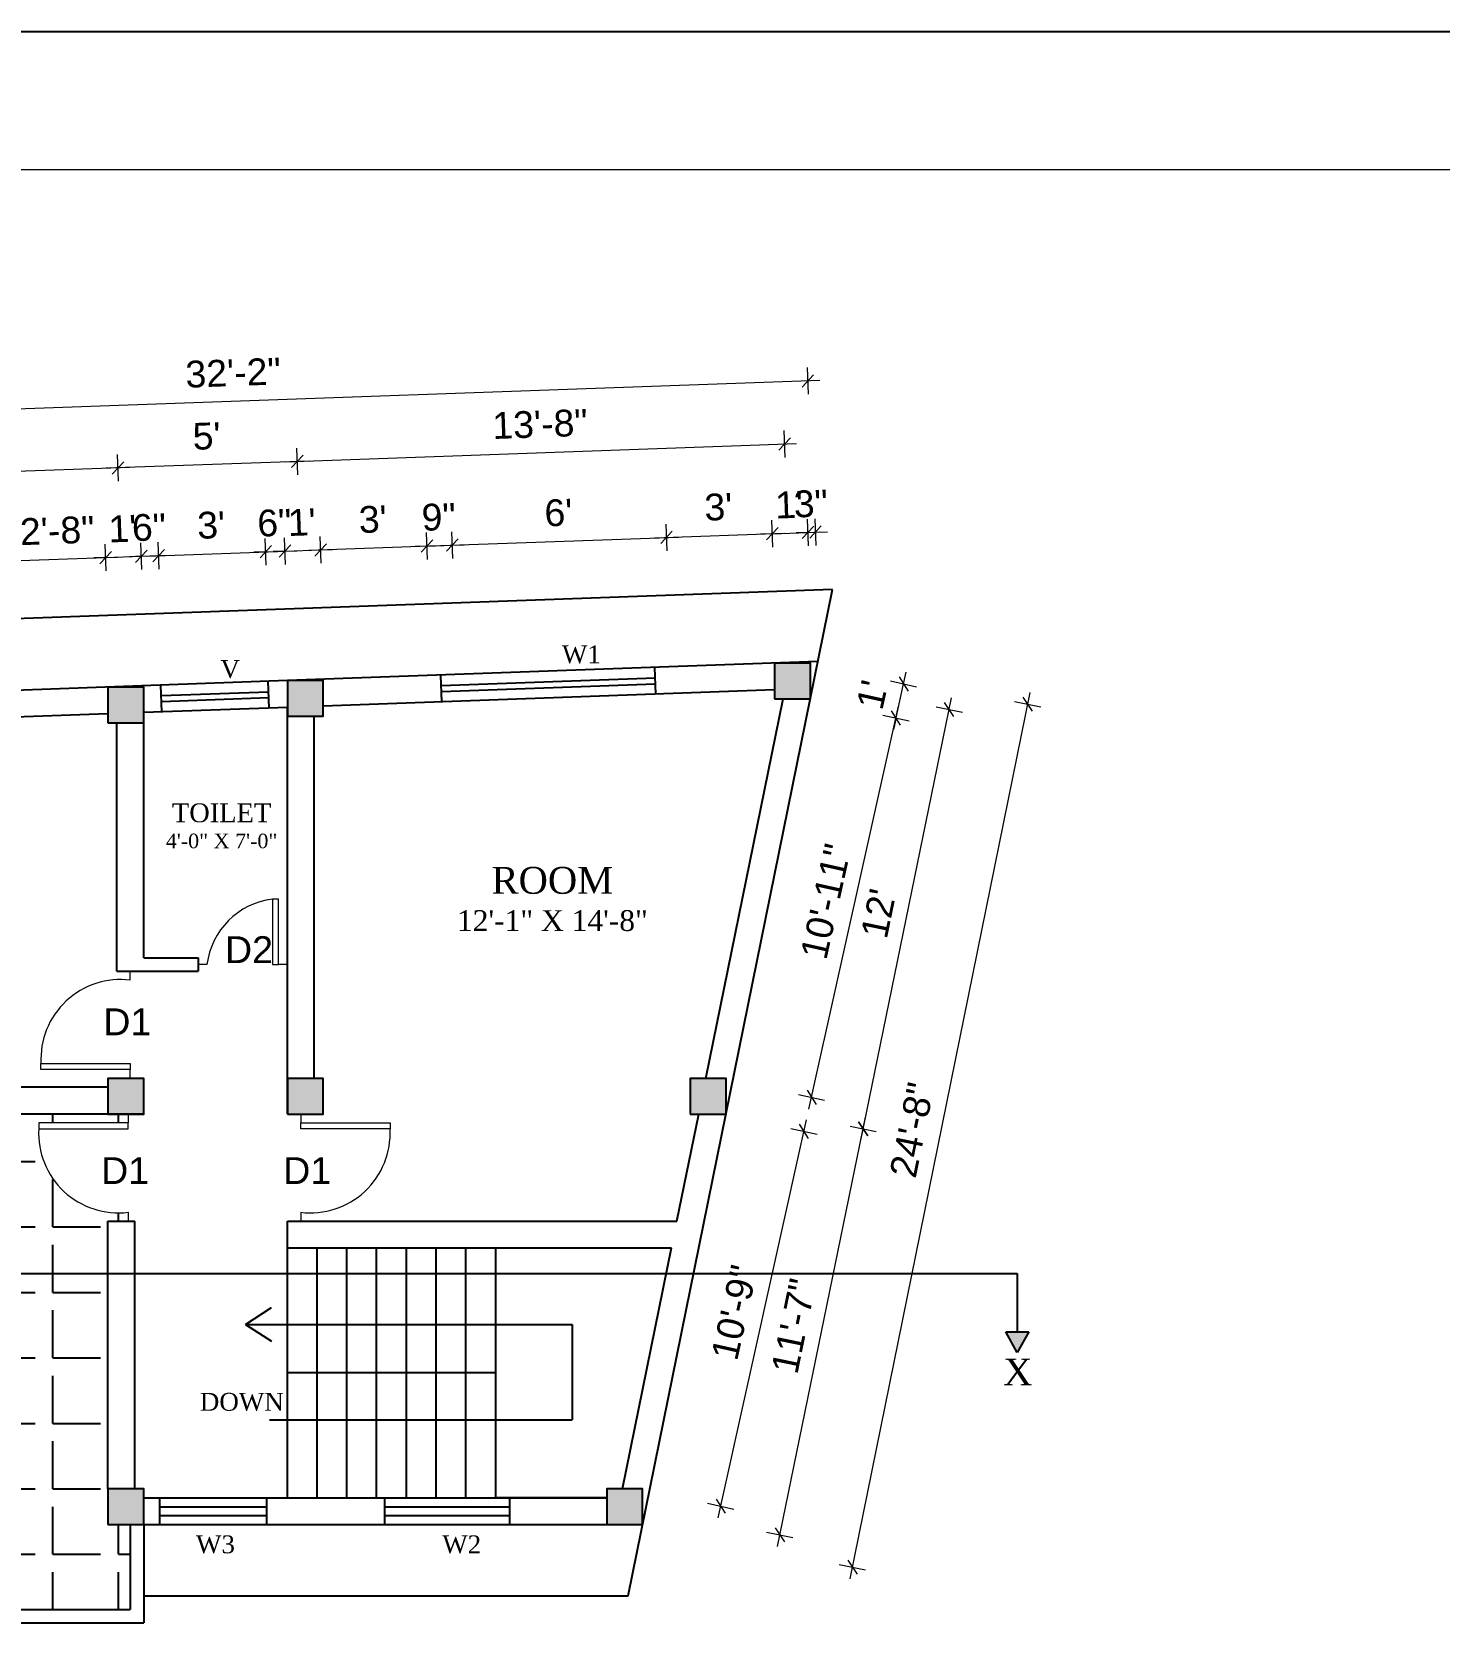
# Model space of a CAD drawing. Header units: inches. Extents: x -14619 to 1971361, y -855114 to -978.
# Drawn here: x 23632 to 24104, y -7877 to -7342 of the extents above; entities that cross this region are included whole.
import ezdxf
from ezdxf.enums import TextEntityAlignment as Align

# ---------------------------------------------------------------- set-up
doc = ezdxf.new("R2010")
doc.units = ezdxf.units.IN
doc.header["$LTSCALE"] = 0.5
doc.header["$MEASUREMENT"] = 0
doc.header["$PDMODE"] = 66
for name, color, linetype, lineweight in [('A_Title Text', 105, 'Continuous', 60), ('ELE1', 3, 'Continuous', 9), ('ELEVATION', 85, 'Continuous', 9), ('steps', 253, 'Continuous', 20), ('Toilet', 7, 'Continuous', 25)]:
    doc.layers.add(name, color=color, linetype=linetype, lineweight=lineweight)
doc.styles.add('arial', font='arial.ttf')
doc.styles.get("Standard").update_dxf_attribs({"font": 'arial.ttf'})
doc.dimstyles.new('Sudeep', dxfattribs={"dimtxt": 6, "dimasz": 4, "dimexe": 4.5, "dimexo": 4.5, "dimgap": 5, "dimtad": 1, "dimdec": 0, "dimlunit": 4, "dimtxsty": 'arial', "dimblk": 'OBLIQUE', "dimcen": 250, "dimdle": 4, "dimclrd": 86, "dimclre": 5, "dimclrt": 1, "dimadec": 0, "dimazin": 0, "dimtfac": 1, "dimtdec": 0, "dimtix": 1, "dimtmove": 1, "dimatfit": 3, "dimldrblk": 'OBLIQUE', "dimfxl": 4.5, "dimfxlon": 1, "dimfrac": 2, "dimlwd": 15, "dimlwe": 13, "dimarcsym": 0})

# ---------------------------------------------------------------- blocks, each defined once
blk = doc.blocks.new('_Oblique')
at = {"color": 0, "linetype": 'ByBlock', "lineweight": -2}
blk.add_line((-0.5, -0.5), (0.5, 0.5), dxfattribs=at)
blk = doc.blocks.new('*D825')
at = {"layer": 'A_Title Text', "color": 5, "lineweight": 13, "transparency": 16777216}
for p, q in [((23624.73, -7524.65), (23624.41, -7515.66)), ((23656.58, -7523.51), (23656.26, -7514.52))]:
    blk.add_line(p, q, dxfattribs=at)
at = {"layer": 'A_Title Text', "color": 86, "lineweight": 15, "transparency": 16777216}
for p, q in [((23624.57, -7520.15), (23656.42, -7519.01)), ((23656.42, -7519.01), (23660.42, -7518.87)), ((23624.57, -7520.15), (23620.57, -7520.3))]:
    blk.add_line(p, q, dxfattribs=at)
at = {"layer": 'Defpoints', "color": 0, "transparency": 16777216}
for p in [(23656.42, -7519.01), (23625.36, -7542.3), (23657.21, -7541.16)]:
    blk.add_point(p, dxfattribs=at)
at = {"layer": 'A_Title Text', "color": 86, "lineweight": 15, "transparency": 16777216, "xscale": 4, "yscale": 4, "zscale": 4}
for p, rotation in [((23624.57, -7520.15), 2.049254323207768), ((23656.42, -7519.01), 182.0492543232077)]:
    blk.add_blockref('_Oblique', p, dxfattribs=dict(at, rotation=rotation))
at = {"layer": 'A_Title Text', "color": 1, "transparency": 16777216, "insert": (23640.15, -7509.99), "char_height": 9, "attachment_point": 5, "rotation": 2.0493, "style": 'arial'}
blk.add_mtext('2\'-8"', dxfattribs=at)
blk = doc.blocks.new('*D826')
at = {"layer": 'A_Title Text', "color": 86, "lineweight": 15, "transparency": 16777216}
for p, q in [((23656.42, -7519.01), (23652.42, -7519.16)), ((23656.42, -7519.01), (23668.4, -7518.58)), ((23668.4, -7518.58), (23672.4, -7518.44))]:
    blk.add_line(p, q, dxfattribs=at)
at = {"layer": 'A_Title Text', "color": 5, "lineweight": 13, "transparency": 16777216}
for p, q in [((23656.58, -7523.51), (23656.26, -7514.52)), ((23668.56, -7523.08), (23668.24, -7514.09))]:
    blk.add_line(p, q, dxfattribs=at)
at = {"layer": 'Defpoints', "color": 0, "transparency": 16777216}
for p in [(23668.4, -7518.58), (23657.21, -7541.16), (23669.21, -7541.16)]:
    blk.add_point(p, dxfattribs=at)
at = {"layer": 'A_Title Text', "color": 86, "lineweight": 15, "transparency": 16777216, "xscale": 4, "yscale": 4, "zscale": 4}
for p, rotation in [((23656.42, -7519.01), 2.049254323207768), ((23668.4, -7518.58), 182.0492543232077)]:
    blk.add_blockref('_Oblique', p, dxfattribs=dict(at, rotation=rotation))
at = {"layer": 'A_Title Text', "color": 1, "transparency": 16777216, "insert": (23662.07, -7509.29), "char_height": 9, "attachment_point": 5, "rotation": 2.0493, "style": 'arial'}
blk.add_mtext("1'", dxfattribs=at)
blk = doc.blocks.new('*D827')
at = {"layer": 'A_Title Text', "color": 86, "lineweight": 15, "transparency": 16777216}
for p, q in [((23668.4, -7518.58), (23664.41, -7518.73)), ((23668.4, -7518.58), (23674.23, -7518.38)), ((23674.23, -7518.38), (23678.23, -7518.23))]:
    blk.add_line(p, q, dxfattribs=at)
at = {"layer": 'A_Title Text', "color": 5, "lineweight": 13, "transparency": 16777216}
for p, q in [((23668.56, -7523.08), (23668.24, -7514.09)), ((23674.39, -7522.87), (23674.07, -7513.88))]:
    blk.add_line(p, q, dxfattribs=at)
at = {"layer": 'Defpoints', "color": 0, "transparency": 16777216}
for p in [(23674.23, -7518.38), (23675.02, -7540.52), (23669.21, -7541.16)]:
    blk.add_point(p, dxfattribs=at)
at = {"layer": 'A_Title Text', "color": 86, "lineweight": 15, "transparency": 16777216, "xscale": 4, "yscale": 4, "zscale": 4}
for p, rotation in [((23668.4, -7518.58), 2.049254323207768), ((23674.23, -7518.38), 182.0492543232077)]:
    blk.add_blockref('_Oblique', p, dxfattribs=dict(at, rotation=rotation))
at = {"layer": 'A_Title Text', "color": 1, "transparency": 16777216, "insert": (23670.97, -7508.89), "char_height": 9, "attachment_point": 5, "rotation": 2.0493, "style": 'arial'}
blk.add_mtext('6"', dxfattribs=at)
blk = doc.blocks.new('*D828')
at = {"layer": 'A_Title Text', "color": 5, "lineweight": 13, "transparency": 16777216}
for p, q in [((23710.37, -7521.59), (23710.05, -7512.59)), ((23674.39, -7522.87), (23674.07, -7513.88))]:
    blk.add_line(p, q, dxfattribs=at)
at = {"layer": 'A_Title Text', "color": 86, "lineweight": 15, "transparency": 16777216}
blk.add_line((23670.23, -7518.52), (23714.21, -7516.95), dxfattribs=at)
at = {"layer": 'Defpoints', "color": 0, "transparency": 16777216}
for p in [(23710.21, -7517.09), (23675.02, -7540.52), (23711, -7539.23)]:
    blk.add_point(p, dxfattribs=at)
at = {"layer": 'A_Title Text', "color": 86, "lineweight": 15, "transparency": 16777216, "xscale": 4, "yscale": 4, "zscale": 4}
for p, rotation in [((23674.23, -7518.38), 182.0492543232077), ((23710.21, -7517.09), 2.049254323207739)]:
    blk.add_blockref('_Oblique', p, dxfattribs=dict(at, rotation=rotation))
at = {"layer": 'A_Title Text', "color": 1, "transparency": 16777216, "insert": (23691.88, -7508.14), "char_height": 9, "attachment_point": 5, "rotation": 2.0493, "style": 'arial'}
blk.add_mtext("3'", dxfattribs=at)
blk = doc.blocks.new('*D829')
at = {"layer": 'A_Title Text', "color": 5, "lineweight": 13, "transparency": 16777216}
for p, q in [((23710.37, -7521.59), (23710.05, -7512.59)), ((23716.82, -7521.35), (23716.5, -7512.36))]:
    blk.add_line(p, q, dxfattribs=at)
at = {"layer": 'A_Title Text', "color": 86, "lineweight": 15, "transparency": 16777216}
for p, q in [((23710.21, -7517.09), (23706.21, -7517.23)), ((23710.21, -7517.09), (23716.66, -7516.86)), ((23716.66, -7516.86), (23720.66, -7516.71))]:
    blk.add_line(p, q, dxfattribs=at)
at = {"layer": 'Defpoints', "color": 0, "transparency": 16777216}
for p in [(23716.66, -7516.86), (23711, -7539.23), (23717.46, -7539)]:
    blk.add_point(p, dxfattribs=at)
at = {"layer": 'A_Title Text', "color": 86, "lineweight": 15, "transparency": 16777216, "xscale": 4, "yscale": 4, "zscale": 4}
for p, rotation in [((23710.21, -7517.09), 2.049254323207768), ((23716.66, -7516.86), 182.0492543232077)]:
    blk.add_blockref('_Oblique', p, dxfattribs=dict(at, rotation=rotation))
at = {"layer": 'A_Title Text', "color": 1, "transparency": 16777216, "insert": (23713.09, -7507.38), "char_height": 9, "attachment_point": 5, "rotation": 2.0493, "style": 'arial'}
blk.add_mtext('6"', dxfattribs=at)
blk = doc.blocks.new('*D830')
at = {"layer": 'A_Title Text', "color": 5, "lineweight": 13, "transparency": 16777216}
for p, q in [((23716.82, -7521.35), (23716.5, -7512.36)), ((23728.81, -7520.93), (23728.49, -7511.93))]:
    blk.add_line(p, q, dxfattribs=at)
at = {"layer": 'A_Title Text', "color": 86, "lineweight": 15, "transparency": 16777216}
for p, q in [((23716.66, -7516.86), (23712.67, -7517)), ((23716.66, -7516.86), (23728.65, -7516.43)), ((23728.65, -7516.43), (23732.65, -7516.29))]:
    blk.add_line(p, q, dxfattribs=at)
at = {"layer": 'Defpoints', "color": 0, "transparency": 16777216}
for p in [(23728.65, -7516.43), (23717.46, -7539), (23729.46, -7539)]:
    blk.add_point(p, dxfattribs=at)
at = {"layer": 'A_Title Text', "color": 86, "lineweight": 15, "transparency": 16777216, "xscale": 4, "yscale": 4, "zscale": 4}
for p, rotation in [((23716.66, -7516.86), 2.049254323207768), ((23728.65, -7516.43), 182.0492543232077)]:
    blk.add_blockref('_Oblique', p, dxfattribs=dict(at, rotation=rotation))
at = {"layer": 'A_Title Text', "color": 1, "transparency": 16777216, "insert": (23722.32, -7507.13), "char_height": 9, "attachment_point": 5, "rotation": 2.0493, "style": 'arial'}
blk.add_mtext("1'", dxfattribs=at)
blk = doc.blocks.new('*D831')
at = {"layer": 'A_Title Text', "color": 5, "lineweight": 13, "transparency": 16777216}
for p, q in [((23728.81, -7520.93), (23728.49, -7511.93)), ((23764.55, -7519.65), (23764.23, -7510.65))]:
    blk.add_line(p, q, dxfattribs=at)
at = {"layer": 'A_Title Text', "color": 86, "lineweight": 15, "transparency": 16777216}
blk.add_line((23724.65, -7516.57), (23768.39, -7515.01), dxfattribs=at)
at = {"layer": 'Defpoints', "color": 0, "transparency": 16777216}
for p in [(23764.39, -7515.15), (23729.46, -7539), (23765.18, -7537.3)]:
    blk.add_point(p, dxfattribs=at)
at = {"layer": 'A_Title Text', "color": 86, "lineweight": 15, "transparency": 16777216, "xscale": 4, "yscale": 4, "zscale": 4}
for p, rotation in [((23764.39, -7515.15), 2.049254323207739), ((23728.65, -7516.43), 182.0492543232077)]:
    blk.add_blockref('_Oblique', p, dxfattribs=dict(at, rotation=rotation))
at = {"layer": 'A_Title Text', "color": 1, "transparency": 16777216, "insert": (23746.17, -7506.2), "char_height": 9, "attachment_point": 5, "rotation": 2.0493, "style": 'arial'}
blk.add_mtext("3'", dxfattribs=at)
blk = doc.blocks.new('*D810')
at = {"layer": 'A_Title Text', "color": 5, "lineweight": 13, "transparency": 16777216}
for p, q in [((23764.55, -7519.65), (23764.23, -7510.65)), ((23773.05, -7519.34), (23772.73, -7510.35))]:
    blk.add_line(p, q, dxfattribs=at)
at = {"layer": 'A_Title Text', "color": 86, "lineweight": 15, "transparency": 16777216}
for p, q in [((23764.39, -7515.15), (23760.39, -7515.29)), ((23764.39, -7515.15), (23772.89, -7514.85)), ((23772.89, -7514.85), (23776.89, -7514.7))]:
    blk.add_line(p, q, dxfattribs=at)
at = {"layer": 'Defpoints', "color": 0, "transparency": 16777216}
for p in [(23772.89, -7514.85), (23765.18, -7537.3), (23773.69, -7537.3)]:
    blk.add_point(p, dxfattribs=at)
at = {"layer": 'A_Title Text', "color": 86, "lineweight": 15, "transparency": 16777216, "xscale": 4, "yscale": 4, "zscale": 4}
for p, rotation in [((23764.39, -7515.15), 2.049254323207768), ((23772.89, -7514.85), 182.0492543232077)]:
    blk.add_blockref('_Oblique', p, dxfattribs=dict(at, rotation=rotation))
at = {"layer": 'A_Title Text', "color": 1, "transparency": 16777216, "insert": (23768.3, -7505.41), "char_height": 9, "attachment_point": 5, "rotation": 2.0493, "style": 'arial'}
blk.add_mtext('9"', dxfattribs=at)
blk = doc.blocks.new('*D811')
at = {"layer": 'A_Title Text', "color": 5, "lineweight": 13, "transparency": 16777216}
for p, q in [((23845, -7516.77), (23844.68, -7507.77)), ((23773.05, -7519.34), (23772.73, -7510.35))]:
    blk.add_line(p, q, dxfattribs=at)
at = {"layer": 'A_Title Text', "color": 86, "lineweight": 15, "transparency": 16777216}
blk.add_line((23768.89, -7514.99), (23848.84, -7512.13), dxfattribs=at)
at = {"layer": 'Defpoints', "color": 0, "transparency": 16777216}
for p in [(23844.84, -7512.27), (23845.64, -7534.42), (23773.69, -7537.3)]:
    blk.add_point(p, dxfattribs=at)
at = {"layer": 'A_Title Text', "color": 86, "lineweight": 15, "transparency": 16777216, "xscale": 4, "yscale": 4, "zscale": 4}
for p, rotation in [((23772.89, -7514.85), 182.0492543232077), ((23844.84, -7512.27), 2.049254323207739)]:
    blk.add_blockref('_Oblique', p, dxfattribs=dict(at, rotation=rotation))
at = {"layer": 'A_Title Text', "color": 1, "transparency": 16777216, "insert": (23808.52, -7503.97), "char_height": 9, "attachment_point": 5, "rotation": 2.0493, "style": 'arial'}
blk.add_mtext("6'", dxfattribs=at)
blk = doc.blocks.new('*D812')
at = {"layer": 'A_Title Text', "color": 5, "lineweight": 13, "transparency": 16777216}
for p, q in [((23845, -7516.77), (23844.68, -7507.77)), ((23880.53, -7515.5), (23880.21, -7506.5))]:
    blk.add_line(p, q, dxfattribs=at)
at = {"layer": 'A_Title Text', "color": 86, "lineweight": 15, "transparency": 16777216}
blk.add_line((23840.85, -7512.41), (23884.37, -7510.86), dxfattribs=at)
at = {"layer": 'Defpoints', "color": 0, "transparency": 16777216}
for p in [(23880.37, -7511), (23845.64, -7534.42), (23881.16, -7533.14)]:
    blk.add_point(p, dxfattribs=at)
at = {"layer": 'A_Title Text', "color": 86, "lineweight": 15, "transparency": 16777216, "xscale": 4, "yscale": 4, "zscale": 4}
for p, rotation in [((23844.84, -7512.27), 182.0492543232077), ((23880.37, -7511), 2.049254323207739)]:
    blk.add_blockref('_Oblique', p, dxfattribs=dict(at, rotation=rotation))
at = {"layer": 'A_Title Text', "color": 1, "transparency": 16777216, "insert": (23862.26, -7502.04), "char_height": 9, "attachment_point": 5, "rotation": 2.0493, "style": 'arial'}
blk.add_mtext("3'", dxfattribs=at)
blk = doc.blocks.new('*D813')
at = {"layer": 'A_Title Text', "color": 5, "lineweight": 13, "transparency": 16777216}
for p, q in [((23880.53, -7515.5), (23880.21, -7506.5)), ((23892.51, -7515.07), (23892.19, -7506.07))]:
    blk.add_line(p, q, dxfattribs=at)
at = {"layer": 'A_Title Text', "color": 86, "lineweight": 15, "transparency": 16777216}
for p, q in [((23880.37, -7511), (23876.37, -7511.14)), ((23880.37, -7511), (23892.35, -7510.57)), ((23892.35, -7510.57), (23896.35, -7510.43))]:
    blk.add_line(p, q, dxfattribs=at)
at = {"layer": 'Defpoints', "color": 0, "transparency": 16777216}
for p in [(23892.35, -7510.57), (23881.16, -7533.14), (23893.16, -7533.14)]:
    blk.add_point(p, dxfattribs=at)
at = {"layer": 'A_Title Text', "color": 86, "lineweight": 15, "transparency": 16777216, "xscale": 4, "yscale": 4, "zscale": 4}
for p, rotation in [((23880.37, -7511), 2.049254323207768), ((23892.35, -7510.57), 182.0492543232077)]:
    blk.add_blockref('_Oblique', p, dxfattribs=dict(at, rotation=rotation))
at = {"layer": 'A_Title Text', "color": 1, "transparency": 16777216, "insert": (23886.02, -7501.27), "char_height": 9, "attachment_point": 5, "rotation": 2.0493, "style": 'arial'}
blk.add_mtext("1'", dxfattribs=at)
blk = doc.blocks.new('*D814')
at = {"layer": 'A_Title Text', "color": 5, "lineweight": 13, "transparency": 16777216}
for p, q in [((23892.51, -7515.07), (23892.19, -7506.07)), ((23895.07, -7514.98), (23894.75, -7505.98))]:
    blk.add_line(p, q, dxfattribs=at)
at = {"layer": 'A_Title Text', "color": 86, "lineweight": 15, "transparency": 16777216}
for p, q in [((23892.35, -7510.57), (23888.36, -7510.71)), ((23892.35, -7510.57), (23894.91, -7510.48)), ((23894.91, -7510.48), (23898.91, -7510.34))]:
    blk.add_line(p, q, dxfattribs=at)
at = {"layer": 'Defpoints', "color": 0, "transparency": 16777216}
for p in [(23894.91, -7510.48), (23893.16, -7533.14), (23895.7, -7532.63)]:
    blk.add_point(p, dxfattribs=at)
at = {"layer": 'A_Title Text', "color": 86, "lineweight": 15, "transparency": 16777216, "xscale": 4, "yscale": 4, "zscale": 4}
for p, rotation in [((23894.91, -7510.48), 182.0492543232077), ((23892.35, -7510.57), 2.049254323207768)]:
    blk.add_blockref('_Oblique', p, dxfattribs=dict(at, rotation=rotation))
at = {"layer": 'A_Title Text', "color": 1, "transparency": 16777216, "insert": (23893.29, -7500.93), "char_height": 9, "attachment_point": 5, "rotation": 2.0493, "style": 'arial'}
blk.add_mtext('3"', dxfattribs=at)
blk = doc.blocks.new('*D817')
at = {"layer": 'A_Title Text', "color": 86, "lineweight": 15, "transparency": 16777216}
blk.add_line((23896.33, -7459.5), (23502.83, -7473.58), dxfattribs=at)
at = {"layer": 'A_Title Text', "color": 5, "lineweight": 13, "transparency": 16777216}
for p, q in [((23892.49, -7464.14), (23892.17, -7455.15)), ((23506.99, -7477.94), (23506.67, -7468.94))]:
    blk.add_line(p, q, dxfattribs=at)
at = {"layer": 'Defpoints', "color": 0, "transparency": 16777216}
for p in [(23506.83, -7473.44), (23895.7, -7553.99), (23510.21, -7567.79)]:
    blk.add_point(p, dxfattribs=at)
at = {"layer": 'A_Title Text', "color": 86, "lineweight": 15, "transparency": 16777216, "xscale": 4, "yscale": 4, "zscale": 4}
for p, rotation in [((23892.33, -7459.65), 2.04925432320521), ((23506.83, -7473.44), 182.0492543232052)]:
    blk.add_blockref('_Oblique', p, dxfattribs=dict(at, rotation=rotation))
at = {"layer": 'A_Title Text', "color": 1, "transparency": 16777216, "insert": (23699.24, -7456.95), "char_height": 9, "attachment_point": 5, "rotation": 2.0493, "style": 'arial'}
blk.add_mtext('32\'-2"', dxfattribs=at)
blk = doc.blocks.new('*D818')
at = {"layer": 'A_Title Text', "color": 86, "lineweight": 15, "transparency": 16777216}
blk.add_line((23882.07, -7851.36), (23911.69, -7707.08), dxfattribs=at)
at = {"layer": 'A_Title Text', "color": 5, "lineweight": 13, "transparency": 16777216}
for p, q in [((23906.48, -7710.09), (23915.29, -7711.9)), ((23878.46, -7846.53), (23887.28, -7848.34))]:
    blk.add_line(p, q, dxfattribs=at)
at = {"layer": 'Defpoints', "color": 0, "transparency": 16777216}
for p in [(23864.83, -7701.54), (23910.88, -7711), (23836.81, -7837.98)]:
    blk.add_point(p, dxfattribs=at)
at = {"layer": 'A_Title Text', "color": 86, "lineweight": 15, "transparency": 16777216, "xscale": 4, "yscale": 4, "zscale": 4}
for p, rotation in [((23910.88, -7711), 78.3974541054745), ((23882.87, -7847.44), 258.3974541054745)]:
    blk.add_blockref('_Oblique', p, dxfattribs=dict(at, rotation=rotation))
at = {"layer": 'A_Title Text', "color": 1, "transparency": 16777216, "insert": (23887.55, -7777.3), "char_height": 9, "attachment_point": 5, "rotation": 78.3975, "style": 'arial'}
blk.add_mtext('11\'-7"', dxfattribs=at)
blk = doc.blocks.new('*D819')
at = {"layer": 'A_Title Text', "color": 86, "lineweight": 15, "transparency": 16777216}
blk.add_line((23862.14, -7841.71), (23891.89, -7707.96), dxfattribs=at)
at = {"layer": 'A_Title Text', "color": 5, "lineweight": 13, "transparency": 16777216}
for p, q in [((23886.63, -7710.89), (23895.41, -7712.84)), ((23858.61, -7836.83), (23867.4, -7838.78))]:
    blk.add_line(p, q, dxfattribs=at)
at = {"layer": 'Defpoints', "color": 0, "transparency": 16777216}
for p in [(23864.83, -7706.04), (23891.02, -7711.87), (23836.81, -7831.98)]:
    blk.add_point(p, dxfattribs=at)
at = {"layer": 'A_Title Text', "color": 86, "lineweight": 15, "transparency": 16777216, "xscale": 4, "yscale": 4, "zscale": 4}
for p, rotation in [((23891.02, -7711.87), 77.45958367806239), ((23863, -7837.81), 257.4595836780624)]:
    blk.add_blockref('_Oblique', p, dxfattribs=dict(at, rotation=rotation))
at = {"layer": 'A_Title Text', "color": 1, "transparency": 16777216, "insert": (23867.65, -7772.75), "char_height": 9, "attachment_point": 5, "rotation": 77.4596, "style": 'arial'}
blk.add_mtext('10\'-9"', dxfattribs=at)
blk = doc.blocks.new('*D820')
at = {"layer": 'A_Title Text', "color": 86, "lineweight": 15, "transparency": 16777216}
blk.add_line((23892.69, -7704.34), (23922.8, -7569.01), dxfattribs=at)
at = {"layer": 'A_Title Text', "color": 5, "lineweight": 13, "transparency": 16777216}
for p, q in [((23917.53, -7571.93), (23926.32, -7573.89)), ((23889.17, -7699.46), (23897.95, -7701.41))]:
    blk.add_line(p, q, dxfattribs=at)
at = {"layer": 'Defpoints', "color": 0, "transparency": 16777216}
for p in [(23893.16, -7566.51), (23921.93, -7572.91), (23864.83, -7694.04)]:
    blk.add_point(p, dxfattribs=at)
at = {"layer": 'A_Title Text', "color": 86, "lineweight": 15, "transparency": 16777216, "xscale": 4, "yscale": 4, "zscale": 4}
for p, rotation in [((23921.93, -7572.91), 77.45958367806517), ((23893.56, -7700.43), 257.4595836780651)]:
    blk.add_blockref('_Oblique', p, dxfattribs=dict(at, rotation=rotation))
at = {"layer": 'A_Title Text', "color": 1, "transparency": 16777216, "insert": (23898.38, -7634.59), "char_height": 9, "attachment_point": 5, "rotation": 77.4596, "style": 'arial'}
blk.add_mtext('10\'-11"', dxfattribs=at)
blk = doc.blocks.new('*D821')
at = {"layer": 'A_Title Text', "color": 5, "lineweight": 13, "transparency": 16777216}
for p, q in [((23920.08, -7560.5), (23928.86, -7562.45)), ((23917.53, -7571.93), (23926.32, -7573.89))]:
    blk.add_line(p, q, dxfattribs=at)
at = {"layer": 'A_Title Text', "color": 86, "lineweight": 15, "transparency": 16777216}
for p, q in [((23921.93, -7572.91), (23924.47, -7561.48)), ((23924.47, -7561.48), (23925.34, -7557.57)), ((23921.93, -7572.91), (23921.06, -7576.81))]:
    blk.add_line(p, q, dxfattribs=at)
at = {"layer": 'Defpoints', "color": 0, "transparency": 16777216}
for p in [(23893.16, -7554.51), (23924.47, -7561.48), (23893.16, -7566.51)]:
    blk.add_point(p, dxfattribs=at)
at = {"layer": 'A_Title Text', "color": 86, "lineweight": 15, "transparency": 16777216, "xscale": 4, "yscale": 4, "zscale": 4}
for p, rotation in [((23924.47, -7561.48), 257.4595836780651), ((23921.93, -7572.91), 77.45958367806517)]:
    blk.add_blockref('_Oblique', p, dxfattribs=dict(at, rotation=rotation))
at = {"layer": 'A_Title Text', "color": 1, "transparency": 16777216, "insert": (23913.91, -7565.13), "char_height": 9, "attachment_point": 5, "rotation": 77.4596, "style": 'arial'}
blk.add_mtext("1'", dxfattribs=at)
blk = doc.blocks.new('*D822')
at = {"layer": 'A_Title Text', "color": 86, "lineweight": 15, "transparency": 16777216}
blk.add_line((23910.08, -7714.92), (23940.62, -7566.17), dxfattribs=at)
at = {"layer": 'A_Title Text', "color": 5, "lineweight": 13, "transparency": 16777216}
for p, q in [((23935.41, -7569.19), (23944.22, -7571)), ((23906.48, -7710.09), (23915.29, -7711.9))]:
    blk.add_line(p, q, dxfattribs=at)
at = {"layer": 'Defpoints', "color": 0, "transparency": 16777216}
for p in [(23893.16, -7560.51), (23939.81, -7570.09), (23864.83, -7701.54)]:
    blk.add_point(p, dxfattribs=at)
at = {"layer": 'A_Title Text', "color": 86, "lineweight": 15, "transparency": 16777216, "xscale": 4, "yscale": 4, "zscale": 4}
for p, rotation in [((23939.81, -7570.09), 78.39745410547205), ((23910.88, -7711), 258.397454105472)]:
    blk.add_blockref('_Oblique', p, dxfattribs=dict(at, rotation=rotation))
at = {"layer": 'A_Title Text', "color": 1, "transparency": 16777216, "insert": (23916.03, -7638.63), "char_height": 9, "attachment_point": 5, "rotation": 78.3975, "style": 'arial'}
blk.add_mtext("12'", dxfattribs=at)
blk = doc.blocks.new('*D823')
at = {"layer": 'A_Title Text', "color": 86, "lineweight": 15, "transparency": 16777216}
blk.add_line((23906.48, -7862.21), (23966.96, -7564.38), dxfattribs=at)
at = {"layer": 'A_Title Text', "color": 5, "lineweight": 13, "transparency": 16777216}
for p, q in [((23961.75, -7567.41), (23970.57, -7569.2)), ((23902.86, -7857.39), (23911.68, -7859.19))]:
    blk.add_line(p, q, dxfattribs=at)
at = {"layer": 'Defpoints', "color": 0, "transparency": 16777216}
for p in [(23895.7, -7553.99), (23966.16, -7568.3), (23836.81, -7843.98)]:
    blk.add_point(p, dxfattribs=at)
at = {"layer": 'A_Title Text', "color": 86, "lineweight": 15, "transparency": 16777216, "xscale": 4, "yscale": 4, "zscale": 4}
for p, rotation in [((23966.16, -7568.3), 78.52025721157061), ((23907.27, -7858.29), 258.5202572115706)]:
    blk.add_blockref('_Oblique', p, dxfattribs=dict(at, rotation=rotation))
at = {"layer": 'A_Title Text', "color": 1, "transparency": 16777216, "insert": (23927.32, -7711.39), "char_height": 9, "attachment_point": 5, "rotation": 78.5203, "style": 'arial'}
blk.add_mtext('24\'-8"', dxfattribs=at)
blk = doc.blocks.new('*D838')
at = {"layer": 'A_Title Text', "color": 5, "lineweight": 13, "transparency": 16777216}
for p, q in [((23710.5, -7900.14), (23710.5, -7909.14)), ((23750.13, -7900.14), (23750.13, -7909.14))]:
    blk.add_line(p, q, dxfattribs=at)
at = {"layer": 'A_Title Text', "color": 86, "lineweight": 15, "transparency": 16777216}
blk.add_line((23706.5, -7904.64), (23754.13, -7904.64), dxfattribs=at)
at = {"layer": 'Defpoints', "color": 0, "transparency": 16777216}
for p in [(23710.5, -7863.75), (23750.13, -7877.28), (23750.13, -7904.64)]:
    blk.add_point(p, dxfattribs=at)
at = {"layer": 'A_Title Text', "color": 86, "lineweight": 15, "transparency": 16777216, "xscale": 4, "yscale": 4, "zscale": 4, "rotation": 180}
blk.add_blockref('_Oblique', (23710.5, -7904.64), dxfattribs=at)
at = {"layer": 'A_Title Text', "color": 86, "lineweight": 15, "transparency": 16777216, "xscale": 4, "yscale": 4, "zscale": 4}
blk.add_blockref('_Oblique', (23750.13, -7904.64), dxfattribs=at)
at = {"layer": 'A_Title Text', "color": 1, "transparency": 16777216, "insert": (23730.31, -7895.04), "char_height": 9, "attachment_point": 5, "style": 'arial'}
blk.add_mtext('3\'-4"', dxfattribs=at)
blk = doc.blocks.new('*D845')
at = {"layer": 'A_Title Text', "color": 5, "lineweight": 13, "transparency": 16777216}
for p, q in [((23674.5, -7900.14), (23674.5, -7909.14)), ((23710.5, -7900.14), (23710.5, -7909.14))]:
    blk.add_line(p, q, dxfattribs=at)
at = {"layer": 'A_Title Text', "color": 86, "lineweight": 15, "transparency": 16777216}
blk.add_line((23670.5, -7904.64), (23714.5, -7904.64), dxfattribs=at)
at = {"layer": 'Defpoints', "color": 0, "transparency": 16777216}
for p in [(23674.5, -7863.75), (23710.5, -7863.75), (23710.5, -7904.64)]:
    blk.add_point(p, dxfattribs=at)
at = {"layer": 'A_Title Text', "color": 86, "lineweight": 15, "transparency": 16777216, "xscale": 4, "yscale": 4, "zscale": 4, "rotation": 180}
blk.add_blockref('_Oblique', (23674.5, -7904.64), dxfattribs=at)
at = {"layer": 'A_Title Text', "color": 86, "lineweight": 15, "transparency": 16777216, "xscale": 4, "yscale": 4, "zscale": 4}
blk.add_blockref('_Oblique', (23710.5, -7904.64), dxfattribs=at)
at = {"layer": 'A_Title Text', "color": 1, "transparency": 16777216, "insert": (23692.5, -7895.04), "char_height": 9, "attachment_point": 5, "style": 'arial'}
blk.add_mtext("3'", dxfattribs=at)
blk = doc.blocks.new('*D846')
at = {"layer": 'A_Title Text', "color": 5, "lineweight": 13, "transparency": 16777216}
for p, q in [((23669.21, -7900.14), (23669.21, -7909.14)), ((23674.5, -7900.14), (23674.5, -7909.14))]:
    blk.add_line(p, q, dxfattribs=at)
at = {"layer": 'A_Title Text', "color": 86, "lineweight": 15, "transparency": 16777216}
for p, q in [((23669.21, -7904.64), (23665.21, -7904.64)), ((23669.21, -7904.64), (23674.5, -7904.64)), ((23674.5, -7904.64), (23678.5, -7904.64))]:
    blk.add_line(p, q, dxfattribs=at)
at = {"layer": 'Defpoints', "color": 0, "transparency": 16777216}
for p in [(23669.21, -7863.75), (23674.5, -7863.75), (23674.5, -7904.64)]:
    blk.add_point(p, dxfattribs=at)
at = {"layer": 'A_Title Text', "color": 86, "lineweight": 15, "transparency": 16777216, "xscale": 4, "yscale": 4, "zscale": 4}
blk.add_blockref('_Oblique', (23669.21, -7904.64), dxfattribs=at)
at = {"layer": 'A_Title Text', "color": 86, "lineweight": 15, "transparency": 16777216, "xscale": 4, "yscale": 4, "zscale": 4, "rotation": 180}
blk.add_blockref('_Oblique', (23674.5, -7904.64), dxfattribs=at)
at = {"layer": 'A_Title Text', "color": 1, "transparency": 16777216, "insert": (23671.85, -7895.06), "char_height": 9, "attachment_point": 5, "style": 'arial'}
blk.add_mtext('5"', dxfattribs=at)
blk = doc.blocks.new('*D895')
at = {"layer": 'A_Title Text', "color": 86, "lineweight": 15, "transparency": 16777216}
blk.add_line((23724.82, -7486.57), (23656.58, -7489.01), dxfattribs=at)
at = {"layer": 'A_Title Text', "color": 5, "lineweight": 13, "transparency": 16777216}
for p, q in [((23660.74, -7493.37), (23660.41, -7484.37)), ((23720.98, -7491.21), (23720.66, -7482.21))]:
    blk.add_line(p, q, dxfattribs=at)
at = {"layer": 'Defpoints', "color": 0, "transparency": 16777216}
for p in [(23660.58, -7488.87), (23723.46, -7560.37), (23663.21, -7562.53)]:
    blk.add_point(p, dxfattribs=at)
at = {"layer": 'A_Title Text', "color": 86, "lineweight": 15, "transparency": 16777216, "xscale": 4, "yscale": 4, "zscale": 4}
for p, rotation in [((23660.58, -7488.87), 182.0497148220011), ((23720.82, -7486.71), 2.049714822001105)]:
    blk.add_blockref('_Oblique', p, dxfattribs=dict(at, rotation=rotation))
at = {"layer": 'A_Title Text', "color": 1, "transparency": 16777216, "insert": (23690.35, -7478.22), "char_height": 9, "attachment_point": 5, "rotation": 2.0497, "style": 'arial'}
blk.add_mtext("5'", dxfattribs=at)
blk = doc.blocks.new('*D896')
at = {"layer": 'A_Title Text', "color": 5, "lineweight": 13, "transparency": 16777216}
for p, q in [((23660.74, -7493.37), (23660.41, -7484.37)), ((23514.5, -7498.6), (23514.17, -7489.6))]:
    blk.add_line(p, q, dxfattribs=at)
at = {"layer": 'A_Title Text', "color": 86, "lineweight": 15, "transparency": 16777216}
blk.add_line((23664.57, -7488.73), (23510.34, -7494.25), dxfattribs=at)
at = {"layer": 'Defpoints', "color": 0, "transparency": 16777216}
for p in [(23514.34, -7494.1), (23516.21, -7546.42), (23663.21, -7562.53)]:
    blk.add_point(p, dxfattribs=at)
at = {"layer": 'A_Title Text', "color": 86, "lineweight": 15, "transparency": 16777216, "xscale": 4, "yscale": 4, "zscale": 4}
for p, rotation in [((23660.58, -7488.87), 2.049714822001105), ((23514.34, -7494.1), 182.0497148220011)]:
    blk.add_blockref('_Oblique', p, dxfattribs=dict(at, rotation=rotation))
at = {"layer": 'A_Title Text', "color": 1, "transparency": 16777216, "insert": (23587.11, -7481.97), "char_height": 9, "attachment_point": 5, "rotation": 2.0497, "style": 'arial'}
blk.add_mtext('12\'-2"', dxfattribs=at)
blk = doc.blocks.new('*D897')
at = {"layer": 'A_Title Text', "color": 86, "lineweight": 15, "transparency": 16777216}
blk.add_line((23716.82, -7486.86), (23888.52, -7480.71), dxfattribs=at)
at = {"layer": 'A_Title Text', "color": 5, "lineweight": 13, "transparency": 16777216}
for p, q in [((23884.69, -7485.35), (23884.36, -7476.36)), ((23720.98, -7491.21), (23720.66, -7482.21))]:
    blk.add_line(p, q, dxfattribs=at)
at = {"layer": 'Defpoints', "color": 0, "transparency": 16777216}
for p in [(23884.53, -7480.85), (23887.16, -7554.51), (23723.46, -7560.37)]:
    blk.add_point(p, dxfattribs=at)
at = {"layer": 'A_Title Text', "color": 86, "lineweight": 15, "transparency": 16777216, "xscale": 4, "yscale": 4, "zscale": 4}
for p, rotation in [((23884.53, -7480.85), 2.04971482200114), ((23720.82, -7486.71), 182.0497148220011)]:
    blk.add_blockref('_Oblique', p, dxfattribs=dict(at, rotation=rotation))
at = {"layer": 'A_Title Text', "color": 1, "transparency": 16777216, "insert": (23802.33, -7474.19), "char_height": 9, "attachment_point": 5, "rotation": 2.0497, "style": 'arial'}
blk.add_mtext('13\'-8"', dxfattribs=at)

msp = doc.modelspace()

# ---------------------------------------------------------------- hatches: boundary and pattern name
at = {"layer": 'Toilet'}
for color, points in [(1, [(23893.2, -7554.51), (23881.2, -7554.51), (23881.2, -7566.51), (23893.2, -7566.51)]), (1, [(23729.46, -7560.37), (23717.46, -7560.37), (23717.46, -7572.37), (23729.46, -7572.37)]), (1, [(23669.21, -7562.53), (23657.21, -7562.53), (23657.21, -7574.53), (23669.21, -7574.53)]), (1, [(23669.21, -7694.04), (23657.21, -7694.04), (23657.21, -7706.04), (23669.21, -7706.04)]), (1, [(23729.46, -7694.04), (23717.46, -7694.04), (23717.46, -7706.04), (23729.46, -7706.04)]), (1, [(23864.83, -7694.04), (23852.83, -7694.04), (23852.83, -7706.04), (23864.83, -7706.04)]), (4, [(23962.57, -7786.2), (23966.49, -7779.19), (23958.83, -7779.19)]), (1, [(23669.21, -7831.98), (23657.21, -7831.98), (23657.21, -7843.98), (23669.21, -7843.98)]), (1, [(23836.81, -7831.98), (23824.81, -7831.98), (23824.81, -7843.98), (23836.81, -7843.98)])]:
    msp.add_hatch(color=color, dxfattribs=at).paths.add_polyline_path(points)
h = msp.add_hatch(dxfattribs=at)
h.set_pattern_fill('ANGLE', color=256, scale=80, style=0)
h.set_pattern_definition([(0, (-3465.276, 0), (0, 22), [16, -6]), (90, (-3465.276, 0), (-22, 1e-15), [16, -6])])
h.paths.add_polyline_path([(23494.12, -7831.98), (23501.61, -7831.98), (23501.61, -7843.98), (23493.19, -7843.98), (23490.97, -7872.48), (23664.71, -7872.48), (23664.71, -7843.98), (23657.21, -7843.98), (23657.21, -7831.98), (23657.21, -7742.04), (23663.96, -7742.04), (23663.96, -7739.04, -0.467233), (23633.96, -7711.04), (23633.96, -7709.04), (23663.96, -7709.04), (23663.96, -7706.04), (23657.21, -7706.04), (23508.46, -7706.04), (23503.94, -7706.04)])
h.paths.add_polyline_path([(23528.03, -7784.25), (23632.23, -7784.25), (23632.23, -7770.23), (23528.03, -7770.23)], flags=24)

# ---------------------------------------------------------------- linework, layer by layer
at = {"layer": 'Defpoints'}
msp.add_lwpolyline([(24884.14, -7342.34), (21706.54, -7342.34), (21706.54, -9590.31), (24884.14, -9590.31)], close=True, dxfattribs=at)
at = {"layer": 'ELE1'}
msp.add_lwpolyline([(21752.86, -7388.66), (24837.82, -7388.66), (24837.82, -9543.99), (21752.86, -9543.99)], close=True, dxfattribs=at)
at = {"layer": 'ELEVATION', "color": 146, "ltscale": 0.25, "true_color": 0x105689}
for p, q in [((23714.46, -7633.79), (23712.46, -7633.79)), ((23712.46, -7633.79), (23712.46, -7655.79)), ((23714.46, -7655.79), (23714.46, -7633.79)), ((23664.71, -7661.04), (23664.71, -7658.04)), ((23690.46, -7655.79), (23687.46, -7655.79)), ((23712.46, -7655.79), (23714.46, -7655.79)), ((23717.46, -7655.79), (23714.46, -7655.79)), ((23634.71, -7691.04), (23634.71, -7689.04)), ((23634.71, -7689.04), (23664.71, -7689.04)), ((23664.71, -7689.04), (23664.71, -7691.04)), ((23664.71, -7691.04), (23634.71, -7691.04)), ((23664.71, -7694.04), (23664.71, -7691.04)), ((23663.96, -7706.04), (23663.96, -7709.04)), ((23721.96, -7706.04), (23721.96, -7709.04)), ((23663.96, -7709.04), (23633.96, -7709.04)), ((23633.96, -7709.04), (23633.96, -7711.04)), ((23633.96, -7711.04), (23663.96, -7711.04)), ((23663.96, -7711.04), (23663.96, -7709.04)), ((23721.96, -7709.04), (23751.96, -7709.04)), ((23721.96, -7711.04), (23721.96, -7709.04)), ((23751.96, -7711.04), (23721.96, -7711.04)), ((23751.96, -7709.04), (23751.96, -7711.04)), ((23663.96, -7739.04), (23663.96, -7742.04)), ((23721.96, -7739.04), (23721.96, -7742.04))]:
    msp.add_line(p, q, dxfattribs=at)
for centre, radius, start, end in [((23715.64, -7658.97), 25.38, 97.2043, 172.7957), ((23661.42, -7687.59), 26.75, 82.938, 183.1121), ((23660.67, -7712.49), 26.75, 176.8879, 277.062), ((23725.24, -7712.49), 26.75, 262.938, 3.1121)]:
    msp.add_arc(centre, radius, start, end, dxfattribs=at)
at = {"layer": 'Toilet'}
for p, q in [((23900.62, -7529.8), (23716.6, -7536.39)), ((23831.94, -7867.98), (23900.62, -7529.8)), ((23716.6, -7536.39), (23512.09, -7543.7)), ((23895.7, -7553.99), (23717.46, -7560.37)), ((23841.29, -7564.95), (23840.96, -7555.95)), ((23717.46, -7560.37), (23510.21, -7567.79)), ((23675.35, -7570.88), (23675.02, -7561.89)), ((23711.32, -7569.6), (23711, -7560.6)), ((23769.33, -7567.52), (23769.01, -7558.53)), ((23769.13, -7562.02), (23841.09, -7559.45)), ((23769.21, -7564.02), (23841.16, -7561.45)), ((23675.15, -7565.39), (23711.13, -7564.1)), ((23675.22, -7567.39), (23711.2, -7566.1)), ((23881.16, -7563.52), (23729.46, -7568.95)), ((23858.08, -7694.04), (23883.98, -7566.51)), ((23657.21, -7571.53), (23522.21, -7576.36)), ((23717.46, -7569.38), (23669.21, -7571.1)), ((23669.21, -7653.54), (23669.21, -7571.1)), ((23717.46, -7656.6), (23717.46, -7569.38)), ((23726.46, -7656.6), (23726.46, -7572.37)), ((23660.21, -7658.04), (23660.21, -7574.53)), ((23660.21, -7658.04), (23669.21, -7658.04)), ((23669.21, -7653.54), (23687.46, -7653.54)), ((23669.21, -7658.04), (23687.46, -7658.04)), ((23687.46, -7653.54), (23687.46, -7658.04)), ((23717.46, -7705.98), (23717.46, -7656.6)), ((23726.46, -7694.04), (23726.46, -7656.6)), ((23657.21, -7697.04), (23512.36, -7697.04)), ((23669.21, -7706.04), (23669.21, -7697.04)), ((23729.46, -7706.04), (23729.46, -7697.04)), ((23864.83, -7706.04), (23864.83, -7697.04)), ((23669.21, -7706.04), (23508.46, -7706.04)), ((23848.34, -7741.98), (23855.64, -7706.04)), ((23657.21, -7831.98), (23657.21, -7742.04)), ((23657.21, -7742.04), (23666.21, -7742.04)), ((23666.21, -7831.98), (23666.21, -7741.98)), ((23717.46, -7741.98), (23848.34, -7741.98)), ((23717.46, -7750.98), (23717.46, -7741.98)), ((23717.46, -7750.98), (23846.51, -7750.98)), ((23717.46, -7792.98), (23717.46, -7750.98)), ((23727.46, -7792.98), (23727.46, -7750.98)), ((23737.46, -7792.98), (23737.46, -7750.98)), ((23747.46, -7792.98), (23747.46, -7750.98)), ((23757.46, -7792.98), (23757.46, -7750.98)), ((23767.46, -7792.98), (23767.46, -7750.98)), ((23777.46, -7792.98), (23777.46, -7750.98)), ((23787.46, -7792.98), (23787.46, -7750.98)), ((23830.07, -7831.98), (23846.51, -7750.98)), ((23372.93, -7759.62), (23962.57, -7759.62)), ((23962.57, -7759.62), (23962.57, -7779.19)), ((23703.42, -7776.73), (23712.13, -7771.07)), ((23703.42, -7776.73), (23813.17, -7776.73)), ((23703.42, -7776.73), (23712.13, -7782.4)), ((23813.17, -7776.73), (23813.17, -7808.82)), ((23962.57, -7786.2), (23958.83, -7779.19)), ((23958.83, -7779.19), (23966.49, -7779.19)), ((23966.49, -7779.19), (23962.57, -7786.2)), ((23717.46, -7834.98), (23717.46, -7792.98)), ((23787.46, -7792.98), (23717.46, -7792.98)), ((23727.46, -7834.98), (23727.46, -7792.98)), ((23737.46, -7834.98), (23737.46, -7792.98)), ((23747.46, -7834.98), (23747.46, -7792.98)), ((23757.46, -7834.98), (23757.46, -7792.98)), ((23767.46, -7834.98), (23767.46, -7792.98)), ((23777.46, -7834.98), (23777.46, -7792.98)), ((23787.46, -7834.98), (23787.46, -7792.98)), ((23711.42, -7808.82), (23813.17, -7808.82)), ((23669.21, -7834.98), (23824.81, -7834.98)), ((23674.5, -7834.98), (23674.5, -7843.98)), ((23674.5, -7837.98), (23710.5, -7837.98)), ((23710.5, -7834.98), (23710.5, -7843.98)), ((23750.13, -7834.98), (23750.13, -7843.98)), ((23750.13, -7837.98), (23792.13, -7837.98)), ((23824.81, -7834.98), (23787.46, -7834.98)), ((23792.13, -7834.98), (23792.13, -7843.98)), ((23664.71, -7843.98), (23664.71, -7872.48)), ((23669.21, -7843.98), (23836.81, -7843.98)), ((23669.21, -7843.98), (23669.21, -7876.98)), ((23674.5, -7840.98), (23710.5, -7840.98)), ((23750.13, -7840.98), (23792.13, -7840.98)), ((23669.21, -7867.98), (23831.94, -7867.98)), ((23486.1, -7876.98), (23669.21, -7876.98)), ((23490.97, -7872.48), (23664.71, -7872.48))]:
    msp.add_line(p, q, dxfattribs=at)
for points in [[(23881.16, -7566.51), (23893.16, -7566.51), (23893.16, -7554.51), (23881.16, -7554.51)], [(23717.46, -7572.37), (23729.46, -7572.37), (23729.46, -7560.37), (23717.46, -7560.37)], [(23657.21, -7574.53), (23669.21, -7574.53), (23669.21, -7562.53), (23657.21, -7562.53)], [(23657.21, -7706.04), (23669.21, -7706.04), (23669.21, -7694.04), (23657.21, -7694.04)], [(23717.46, -7706.04), (23729.46, -7706.04), (23729.46, -7694.04), (23717.46, -7694.04)], [(23852.83, -7706.04), (23864.83, -7706.04), (23864.83, -7694.04), (23852.83, -7694.04)], [(23657.21, -7843.98), (23669.21, -7843.98), (23669.21, -7831.98), (23657.21, -7831.98)], [(23824.81, -7843.98), (23836.81, -7843.98), (23836.81, -7831.98), (23824.81, -7831.98)]]:
    msp.add_lwpolyline(points, close=True, dxfattribs=at)

# ---------------------------------------------------------------- texts
for s, p in [('D2', (23704.58, -7650.79)), ('D1', (23663.71, -7675.04)), ('D1', (23662.96, -7725.04)), ('D1', (23724.13, -7725.04))]:
    msp.add_text(s, height=9.03, rotation=360).set_placement(p, align=Align.MIDDLE_CENTER)
at = {"attachment_point": 2}
for s, insert, char_height, width in [('{\\fTimes New Roman|b0|i0|c0|p18;TOILET}', (23695.38, -7601.64), 6.321, 58.2933), ('{\\fTimes New Roman|b0|i0|c0|p18;4\'-0" X 7\'-0"}', (23695.38, -7611.81), 4.9, 58.2933), ('{\\fTimes New Roman|b0|i0|c0|p18;ROOM}', (23806.51, -7622.98), 9.03, 83.2761), ('{\\fTimes New Roman|b0|i0|c0|p18;12\'-1" X 14\'-8"}', (23806.51, -7637.52), 7, 83.2761), ('{\\fTimes New Roman|b0|i0|c0|p18;X}', (23962.86, -7788.2), 9.03, 83.2761)]:
    msp.add_mtext(s, dxfattribs=dict(at, insert=insert, char_height=char_height, width=width))
at = {"layer": 'steps', "color": 7, "ltscale": 0.3, "char_height": 6, "width": 21.6882}
for s, insert, attachment_point in [('{\\fTimes New Roman|b0|i0|c0|p18;W1}', (23816.24, -7554.67), 8), ('{\\fTimes New Roman|b0|i0|c0|p18;V}', (23698.26, -7559.61), 8), ('{\\fTimes New Roman|b0|i0|c0|p18;DOWN}', (23702.17, -7799.74), 2), ('{\\fTimes New Roman|b0|i0|c0|p18;W3}', (23693.32, -7853.77), 8), ('{\\fTimes New Roman|b0|i0|c0|p18;W2}', (23776.04, -7853.77), 8)]:
    msp.add_mtext(s, dxfattribs=dict(at, insert=insert, attachment_point=attachment_point))

# ---------------------------------------------------------------- dimensions: what is measured, and where the dimension line sits
at = {"layer": 'A_Title Text'}
for p1, p2, distance, picture, middle in [((23895.7, -7553.99), (23510.21, -7567.79), -94.41, '*D817', (23699.24, -7456.95)), ((23836.81, -7843.98), (23895.7, -7553.99), -71.9, '*D823', (23927.32, -7711.39)), ((23836.81, -7837.98), (23864.83, -7701.54), -47.02, '*D818', (23887.55, -7777.3)), ((23836.81, -7831.98), (23864.83, -7706.04), -26.83, '*D819', (23867.65, -7772.75))]:
    dim = msp.add_aligned_dim(p1=p1, p2=p2, distance=distance, dimstyle='Sudeep', override={"dimtxt": 9}, dxfattribs=at)
    dim.commit()
    dim.dimension.update_dxf_attribs({"geometry": picture, "text_midpoint": middle})
for base, p1, p2, angle, picture, middle in [((23884.53, -7480.85), (23723.46, -7560.37), (23887.16, -7554.51), 2.0497, '*D897', (23802.33, -7474.19)), ((23514.34, -7494.1), (23663.21, -7562.53), (23516.21, -7546.42), 2.0497, '*D896', (23587.11, -7481.97)), ((23660.58, -7488.87), (23723.46, -7560.37), (23663.21, -7562.53), 2.0497, '*D895', (23690.35, -7478.22)), ((23880.37, -7511), (23845.64, -7534.42), (23881.16, -7533.14), 182.0493, '*D812', (23862.26, -7502.04)), ((23892.35, -7510.57), (23881.16, -7533.14), (23893.16, -7533.14), 182.0493, '*D813', (23886.02, -7501.27)), ((23894.91, -7510.48), (23893.16, -7533.14), (23895.7, -7532.63), 182.0493, '*D814', (23893.29, -7500.93)), ((23674.23, -7518.38), (23669.21, -7541.16), (23675.02, -7540.52), 182.0493, '*D827', (23670.97, -7508.89)), ((23710.21, -7517.09), (23675.02, -7540.52), (23711, -7539.23), 182.0493, '*D828', (23691.88, -7508.14)), ((23716.66, -7516.86), (23711, -7539.23), (23717.46, -7539), 182.0493, '*D829', (23713.09, -7507.38)), ((23728.65, -7516.43), (23717.46, -7539), (23729.46, -7539), 182.0493, '*D830', (23722.32, -7507.13)), ((23764.39, -7515.15), (23729.46, -7539), (23765.18, -7537.3), 182.0493, '*D831', (23746.17, -7506.2)), ((23772.89, -7514.85), (23765.18, -7537.3), (23773.69, -7537.3), 182.0493, '*D810', (23768.3, -7505.41)), ((23844.84, -7512.27), (23773.69, -7537.3), (23845.64, -7534.42), 182.0493, '*D811', (23808.52, -7503.97)), ((23656.42, -7519.01), (23625.36, -7542.3), (23657.21, -7541.16), 182.0493, '*D825', (23640.15, -7509.99)), ((23668.4, -7518.58), (23657.21, -7541.16), (23669.21, -7541.16), 182.0493, '*D826', (23662.07, -7509.29)), ((23924.47, -7561.48), (23893.16, -7566.51), (23893.16, -7554.51), 257.4596, '*D821', (23913.91, -7565.13)), ((23939.81, -7570.09), (23864.83, -7701.54), (23893.16, -7560.51), 258.3975, '*D822', (23916.03, -7638.63)), ((23921.93, -7572.91), (23864.83, -7694.04), (23893.16, -7566.51), 257.4596, '*D820', (23898.38, -7634.59))]:
    dim = msp.add_linear_dim(base=base, p1=p1, p2=p2, angle=angle, dimstyle='Sudeep', override={"dimtxt": 9}, dxfattribs=at)
    dim.commit()
    dim.dimension.update_dxf_attribs({"geometry": picture, "text_midpoint": middle})
for base, p1, p2, picture, middle in [((23674.5, -7904.64), (23669.21, -7863.75), (23674.5, -7863.75), '*D846', (23671.85, -7895.06)), ((23710.5, -7904.64), (23674.5, -7863.75), (23710.5, -7863.75), '*D845', (23692.5, -7895.04)), ((23750.13, -7904.64), (23710.5, -7863.75), (23750.13, -7877.28), '*D838', (23730.31, -7895.04))]:
    dim = msp.add_linear_dim(base=base, p1=p1, p2=p2, dimstyle='Sudeep', override={"dimtxt": 9}, dxfattribs=at)
    dim.commit()
    dim.dimension.update_dxf_attribs({"geometry": picture, "text_midpoint": middle})

doc.saveas('drawing.dxf')
